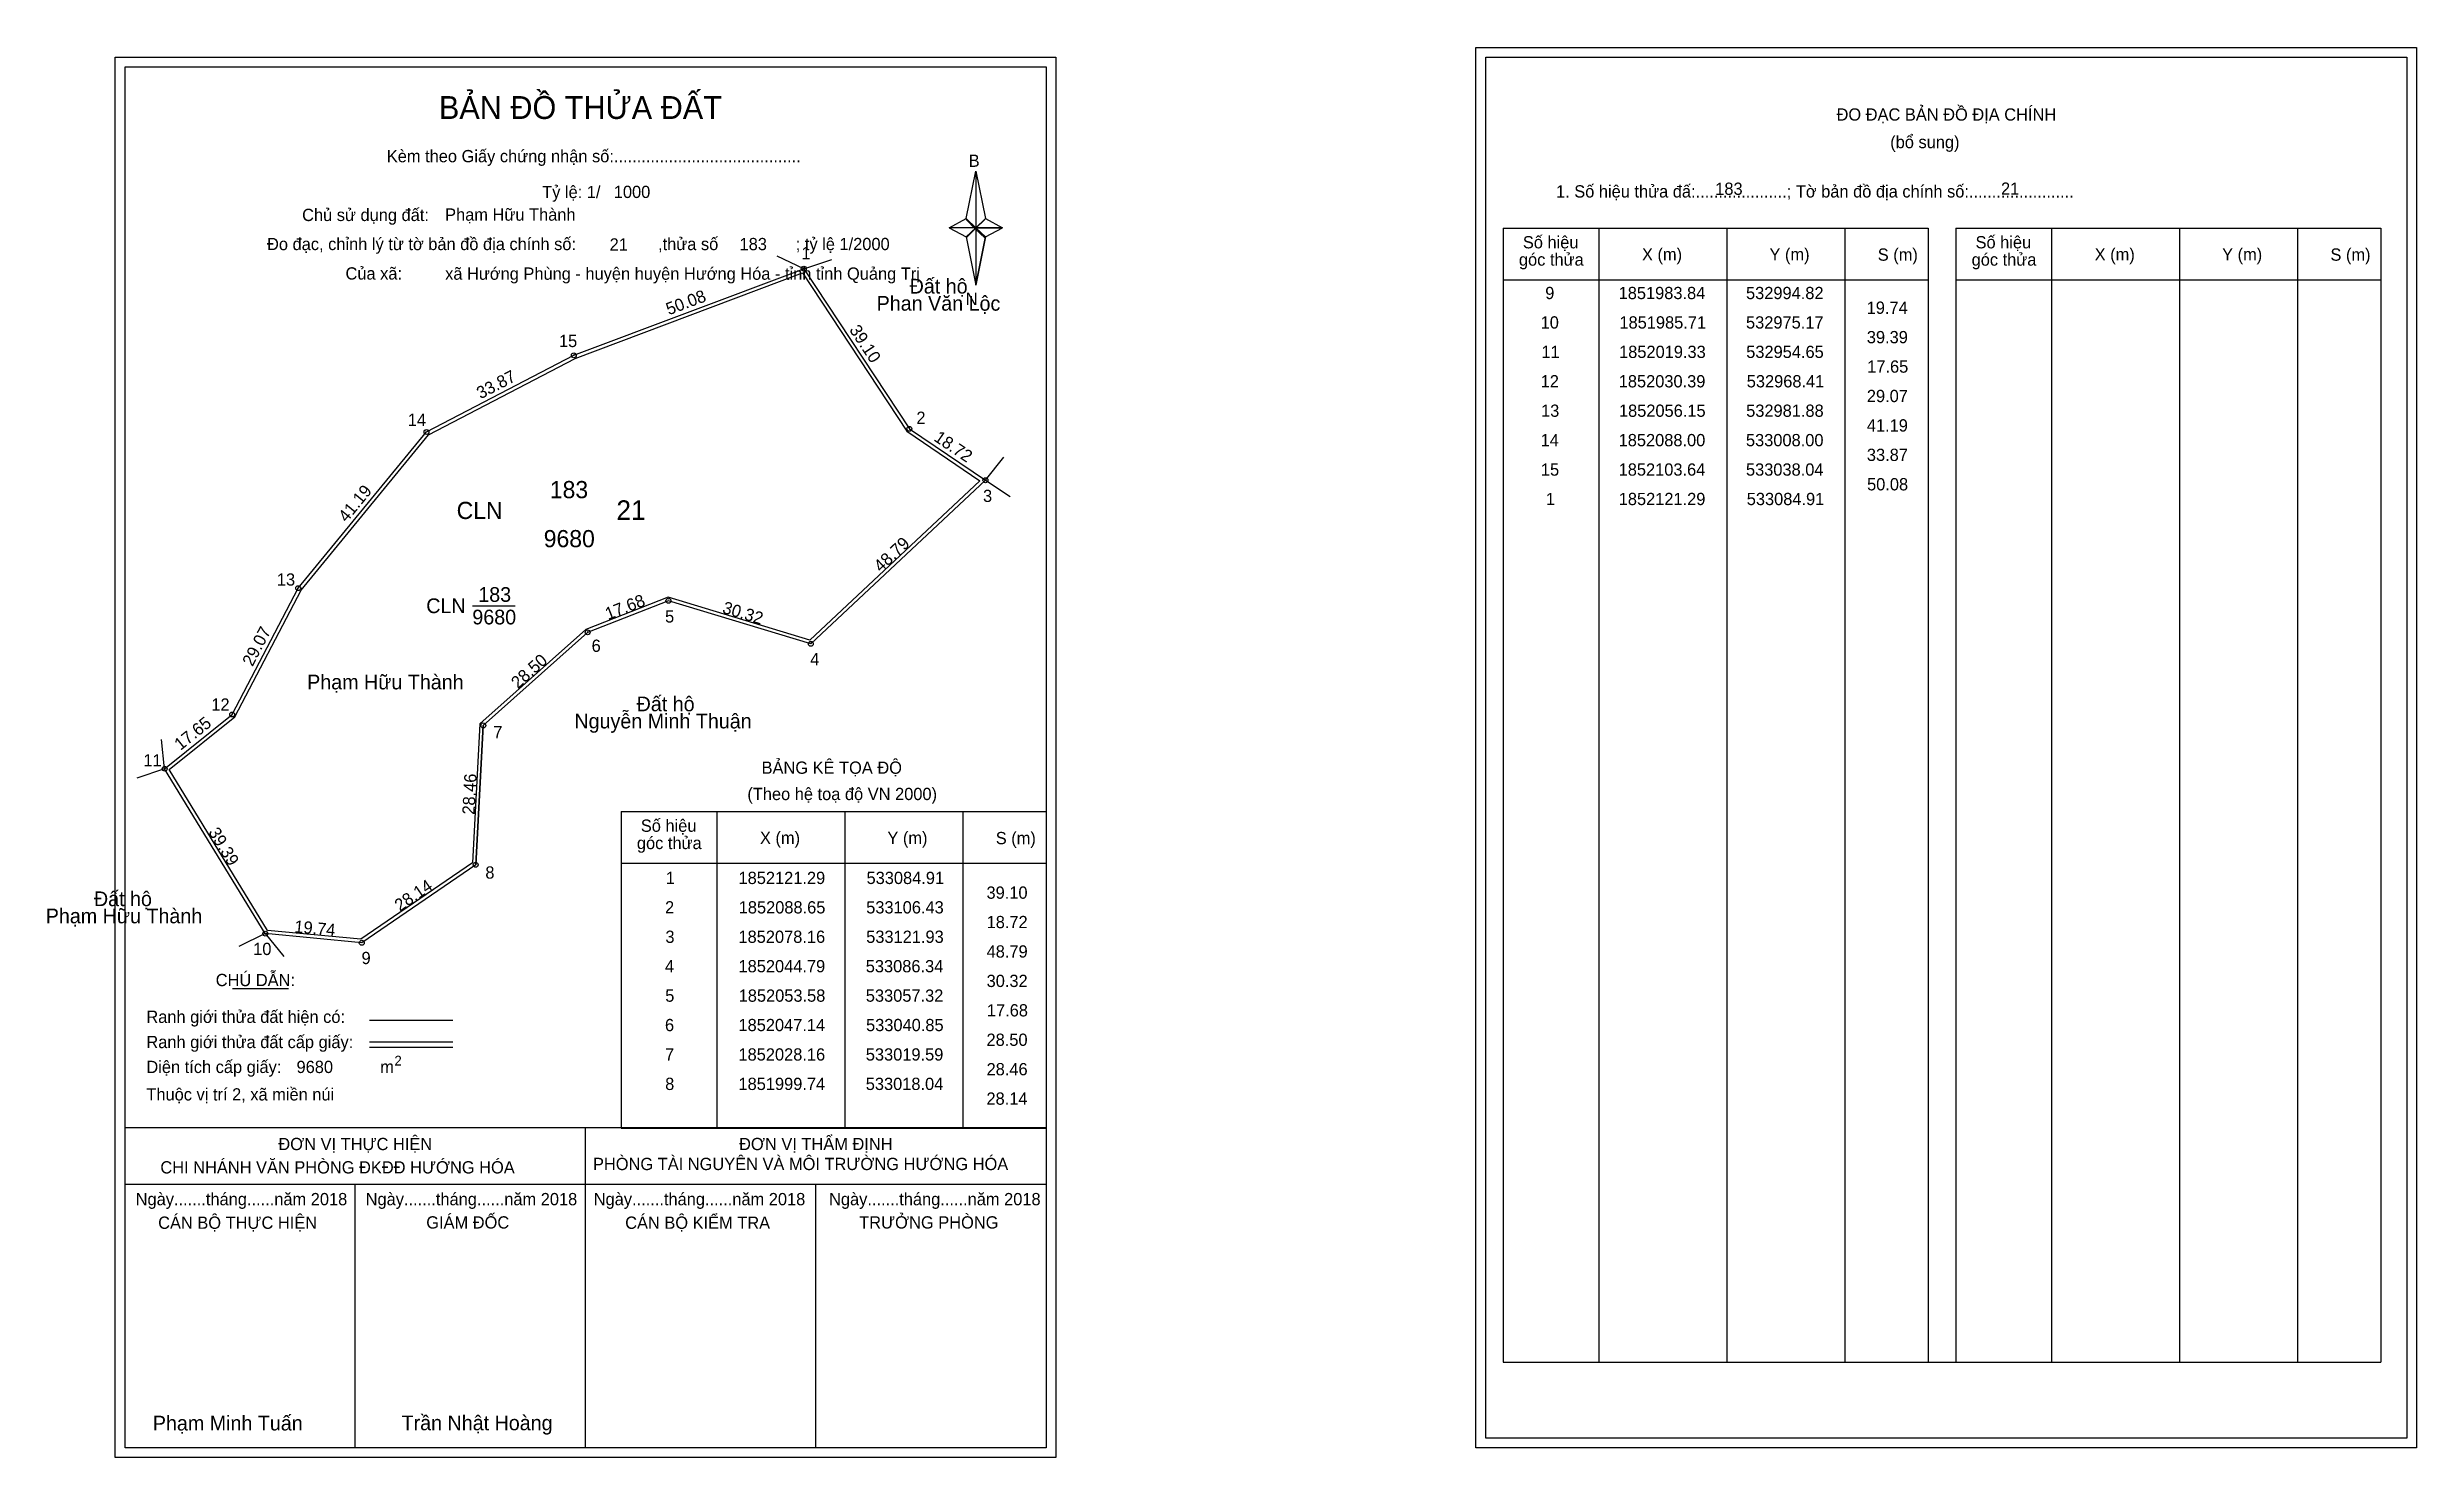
# Model space of a CAD drawing. Extents: x 532931 to 533414, y 1851879 to 1852166.
import ezdxf

# ---------------------------------------------------------------- set-up
doc = ezdxf.new("R2010")
doc.units = 0
for name, color, linetype in [('Level 1', 7, 'Continuous'), ('Level 10', 7, 'Continuous'), ('Level 11', 7, 'Continuous'), ('Level 13', 7, 'Continuous'), ('Level 2', 7, 'Continuous'), ('Level 27', 7, 'Continuous'), ('Level 3', 7, 'Continuous'), ('Level 36', 7, 'Continuous'), ('Level 4', 7, 'Continuous'), ('Level 49', 7, 'Continuous'), ('Level 5', 7, 'Continuous'), ('Level 53', 7, 'Continuous'), ('Level 55', 7, 'Continuous'), ('Level 6', 7, 'Continuous'), ('Level 63', 7, 'Continuous'), ('Level 7', 7, 'Continuous'), ('Level 9', 7, 'Continuous')]:
    doc.layers.add(name, color=color, linetype=linetype)

msp = doc.modelspace()

# ---------------------------------------------------------------- linework, layer by layer
at = {"layer": 'Level 1'}
for p, q in [((532946.59, 1852162.43), (532946.59, 1852162.43)), ((533223.91, 1852164.43), (533223.91, 1852164.43)), ((533118.01, 1852131.55), (533119.98, 1852141.19)), ((533119.98, 1852141.19), (533119.98, 1852129.66)), ((533119.98, 1852141.19), (533121.94, 1852131.55)), ((533114.56, 1852129.66), (533118.01, 1852131.55)), ((533118.01, 1852131.55), (533119.98, 1852129.66)), ((533119.83, 1852129.44), (533118.01, 1852131.33)), ((533119.98, 1852129.66), (533118.01, 1852127.82)), ((533119.83, 1852129.44), (533118.01, 1852127.6)), ((533118.01, 1852127.6), (533119.83, 1852129.44)), ((533118.01, 1852127.82), (533119.98, 1852117.96)), ((533121.8, 1852131.33), (533119.83, 1852129.44)), ((533119.83, 1852129.44), (533121.8, 1852131.33)), ((533121.8, 1852127.6), (533119.83, 1852129.44)), ((533121.94, 1852131.55), (533119.98, 1852129.66)), ((533119.98, 1852129.66), (533119.98, 1852117.96)), ((533119.98, 1852129.66), (533125.39, 1852129.66)), ((533119.98, 1852129.66), (533121.94, 1852127.82)), ((533121.94, 1852127.82), (533119.98, 1852117.96)), ((533121.94, 1852127.82), (533125.39, 1852129.66)), ((533227.44, 1852129.57), (533314.04, 1852129.57)), ((533247.03, 1851898.31), (533247.03, 1852129.57)), ((533273.1, 1851898.31), (533273.1, 1852129.57)), ((533297.08, 1852129.57), (533297.08, 1851898.31)), ((533314.04, 1852129.57), (533314.04, 1851898.31)), ((533319.7, 1852129.57), (533406.3, 1852129.57)), ((533339.29, 1851898.31), (533339.29, 1852129.57)), ((533365.36, 1851898.31), (533365.36, 1852129.57)), ((533389.33, 1852129.57), (533389.33, 1851898.31)), ((533406.3, 1852129.57), (533406.3, 1851898.31)), ((533227.44, 1852119.05), (533314.04, 1852119.05)), ((533319.7, 1852119.05), (533406.3, 1852119.05)), ((533047.68, 1852010.6), (533134.28, 1852010.6)), ((533067.27, 1851946.08), (533067.27, 1852010.6)), ((533093.34, 1851946.08), (533093.34, 1852010.6)), ((533117.31, 1852010.6), (533117.31, 1851946.08)), ((533047.68, 1852000.07), (533134.28, 1852000.07)), ((532968.5, 1851974.49), (532979.91, 1851974.49)), ((532996.37, 1851968.09), (533013.38, 1851968.09)), ((532996.37, 1851963.64), (533013.38, 1851963.64)), ((532996.37, 1851962.55), (533013.38, 1851962.55)), ((533053.41, 1851946.08), (532946.58, 1851946.08)), ((533134.28, 1851946.08), (533029.44, 1851946.08)), ((533040.43, 1851880.85), (533040.43, 1851946.08)), ((533047.68, 1851946.07), (533134.28, 1851946.07)), ((533134.28, 1851934.53), (532946.58, 1851934.53)), ((532993.51, 1851880.85), (532993.51, 1851934.53)), ((533087.36, 1851880.85), (533087.36, 1851934.53)), ((533227.44, 1851898.31), (533406.3, 1851898.31)), ((533134.28, 1851880.85), (533134.28, 1851880.85)), ((533411.61, 1851882.85), (533411.61, 1851882.85))]:
    msp.add_line(p, q, dxfattribs=at)
for points in [[(533118.01, 1852131.55), (533119.98, 1852141.19), (533119.98, 1852129.66)], [(533114.56, 1852129.66), (533118.01, 1852127.82), (533119.98, 1852129.66)], [(533119.98, 1852129.66), (533121.94, 1852131.55), (533125.39, 1852129.66)], [(533119.98, 1852129.66), (533119.98, 1852117.96), (533121.94, 1852127.82)]]:
    msp.add_lwpolyline(points, close=True, dxfattribs=at)
at = {"layer": 'Level 10'}
for p, q in [((533121.93, 1852078.16), (533086.34, 1852044.79)), ((533057.32, 1852053.58), (533040.85, 1852047.14)), ((533086.34, 1852044.79), (533057.32, 1852053.58)), ((533040.85, 1852047.14), (533019.59, 1852028.16)), ((533018.04, 1851999.74), (533019.59, 1852028.16))]:
    msp.add_line(p, q, dxfattribs=at)
for points in [[(533018.04, 1851999.74), (532994.82, 1851983.84), (532975.17, 1851985.71), (532954.65, 1852019.33), (532968.41, 1852030.39), (532981.88, 1852056.15), (533008, 1852088), (533038.04, 1852103.64), (533084.91, 1852121.29), (533106.43, 1852088.65), (533121.93, 1852078.16), (533086.34, 1852044.79), (533057.32, 1852053.58), (533040.85, 1852047.14), (533019.59, 1852028.16)], [(533017.36, 1852000.12), (532994.63, 1851984.56), (532975.59, 1851986.37), (532955.57, 1852019.17), (532968.96, 1852029.94), (532982.47, 1852055.76), (533008.45, 1852087.45), (533038.33, 1852103), (533084.63, 1852120.44), (533105.92, 1852088.15), (533120.81, 1852078.07), (533086.16, 1852045.58), (533057.29, 1852054.32), (533040.48, 1852047.75), (533018.91, 1852028.49)]]:
    msp.add_lwpolyline(points, close=True, dxfattribs=at)
at = {"layer": 'Level 11'}
for centre in [(533084.91, 1852121.29), (533038.04, 1852103.64), (533008, 1852088), (533106.43, 1852088.65), (533121.93, 1852078.16), (532981.88, 1852056.15), (533057.32, 1852053.58), (533040.85, 1852047.14), (533086.34, 1852044.79), (532968.41, 1852030.39), (533019.59, 1852028.16), (532954.65, 1852019.33), (533018.04, 1851999.74), (533018.04, 1851999.74), (532975.17, 1851985.71), (532994.82, 1851983.84)]:
    msp.add_circle(centre, 0.5, dxfattribs=at)
at = {"layer": 'Level 27'}
for p, q in [((533084.91, 1852121.29), (533079.49, 1852123.87)), ((533084.91, 1852121.29), (533090.62, 1852123.14)), ((533121.93, 1852078.16), (533125.7, 1852082.83)), ((533121.93, 1852078.16), (533126.95, 1852074.87)), ((532954.65, 1852019.33), (532954.03, 1852025.3)), ((532954.65, 1852019.33), (532948.97, 1852017.39)), ((532975.17, 1851985.71), (532969.76, 1851983.11)), ((532975.17, 1851985.71), (532978.97, 1851981.07))]:
    msp.add_line(p, q, dxfattribs=at)
at = {"layer": 'Level 3'}
for p, q in [((533227.44, 1852129.57), (533227.44, 1851898.31)), ((533319.7, 1852129.57), (533319.7, 1851898.31)), ((533047.68, 1852010.6), (533047.68, 1851946.08))]:
    msp.add_line(p, q, dxfattribs=at)
at = {"layer": 'Level 63'}
for points in [[(533221.91, 1852166.43), (533413.61, 1852166.43), (533413.61, 1851880.85), (533221.91, 1851880.85)], [(532944.58, 1852164.43), (533136.28, 1852164.43), (533136.28, 1851878.85), (532944.58, 1851878.85)], [(532946.58, 1852162.43), (533134.28, 1852162.43), (533134.28, 1851880.85), (532946.58, 1851880.85)], [(533223.91, 1852164.43), (533411.61, 1852164.43), (533411.61, 1851882.85), (533223.91, 1851882.85)]]:
    msp.add_lwpolyline(points, close=True, dxfattribs=at)
at = {"layer": 'Level 9'}
msp.add_line((533017.36, 1852052.56), (533026.07, 1852052.56), dxfattribs=at)

# ---------------------------------------------------------------- texts
at = {"layer": 'Level 1'}
for s, height, p in [('BẢN ĐỒ THỬA ĐẤT', 4.6657, (533010.55, 1852151.83)), ('ĐO ĐẠC BẢN ĐỒ ĐỊA CHÍNH', 2.5, (533295.39, 1852151.49)), ('(bổ sung)', 2.5, (533306.33, 1852145.87)), ('Kèm theo Giấy chứng nhận số:.........................................', 2.5, (532999.93, 1852143)), ('B', 2.5, (533118.52, 1852142.06)), ('1. Số hiệu thửa đấ:....................; Tờ bản đồ địa chính số:.......................', 2.5, (533238.22, 1852135.81)), ('Chủ sử dụng đất:', 2.5, (532982.67, 1852131.01)), ('Đo đạc, chỉnh lý từ tờ bản đồ địa chính số:                  ,thửa số                 ; tỷ lệ 1/2000', 2.5, (532975.52, 1852125.08)), ('Số hiệu', 2.5, (533231.46, 1852125.44)), ('Số hiệu', 2.5, (533323.72, 1852125.44)), ('góc thửa', 2.5, (533230.66, 1852121.91)), ('X (m)', 2.5, (533255.74, 1852122.97)), ('Y (m)', 2.5, (533281.72, 1852122.97)), ('S (m)', 2.5, (533303.79, 1852122.92)), ('góc thửa', 2.5, (533322.92, 1852121.91)), ('X (m)', 2.5, (533348, 1852122.97)), ('Y (m)', 2.5, (533373.97, 1852122.97)), ('S (m)', 2.5, (533396.05, 1852122.92)), ('Của xã:', 2.5, (532991.51, 1852119.08)), ('N', 2.5, (533117.92, 1852113.89)), ('BẢNG KÊ TỌA ĐỘ', 2.5, (533076.31, 1852018.3)), ('(Theo hệ toạ độ VN 2000)', 2.5, (533073.41, 1852012.94)), ('Số hiệu', 2.5, (533051.7, 1852006.47)), ('X (m)', 2.5, (533075.98, 1852003.99)), ('Y (m)', 2.5, (533101.95, 1852003.99)), ('S (m)', 2.5, (533124.03, 1852003.94)), ('góc thửa', 2.5, (533050.9, 1852002.94)), ('CHÚ DẪN:', 2.5, (532965.06, 1851975)), ('Ranh giới thửa đất hiện có:', 2.5, (532950.93, 1851967.5)), ('Ranh giới thửa đất cấp giấy:', 2.5, (532950.93, 1851962.36)), ('Diện tích cấp giấy:', 2.5, (532950.93, 1851957.28)), ('m', 2.5, (532998.59, 1851957.3)), ('2', 2, (533001.49, 1851958.81)), ('Thuộc vị trí 2, xã miền núi', 2.5, (532950.93, 1851951.68)), ('ĐƠN VỊ THỰC HIỆN', 2.5, (532977.82, 1851941.56)), ('ĐƠN VỊ THẨM ĐỊNH', 2.5, (533071.72, 1851941.56)), ('CHI NHÁNH VĂN PHÒNG ĐKĐĐ HƯỚNG HÓA', 2.5, (532953.78, 1851936.8)), ('PHÒNG TÀI NGUYÊN VÀ MÔI TRƯỜNG HƯỚNG HÓA', 2.5, (533041.95, 1851937.49)), ('Ngày.......tháng......năm 2018', 2.5, (532948.75, 1851930.32)), ('Ngày.......tháng......năm 2018', 2.5, (532995.62, 1851930.32)), ('Ngày.......tháng......năm 2018', 2.5, (533042.1, 1851930.32)), ('Ngày.......tháng......năm 2018', 2.5, (533090.06, 1851930.32)), ('CÁN BỘ THỰC HIỆN', 2.5, (532953.33, 1851925.51)), ('GIÁM ĐỐC', 2.5, (533007.97, 1851925.57)), ('CÁN BỘ KIỂM TRA', 2.5, (533048.51, 1851925.51)), ('TRƯỞNG PHÒNG', 2.5, (533096.2, 1851925.57)), ('Phạm Minh Tuấn', 3, (532952.24, 1851884.39)), ('Trần Nhật Hoàng', 3, (533002.94, 1851884.44))]:
    msp.add_text(s, height=height, dxfattribs=at).set_placement(p)
at = {"layer": 'Level 11'}
msp.add_text('Tỷ lệ: 1/', height=2.5, dxfattribs=at).set_placement((533031.59, 1852135.69))
at = {"layer": 'Level 13'}
for s, p in [('183', (533018.57, 1852053.36)), ('CLN', (533007.97, 1852051.06)), ('9680', (533017.36, 1852048.76))]:
    msp.add_text(s, height=3, dxfattribs=at).set_placement(p)
at = {"layer": 'Level 2'}
msp.add_text('Phạm Hữu Thành', height=3, dxfattribs=at).set_placement((532983.69, 1852035.51))
at = {"layer": 'Level 3'}
msp.add_text('CLN', height=3.5, dxfattribs=at).set_placement((533014.16, 1852070.25))
at = {"layer": 'Level 36'}
for s, p in [('Đất hộ', (533106.48, 1852116.23)), ('Phan Văn Lộc', (533099.76, 1852112.73)), ('Nguyễn Minh Thuận', (533038.16, 1852027.55)), ('Đất hộ', (533050.84, 1852031.05)), ('Đất hộ', (532940.24, 1851991.31)), ('Phạm Hữu Thành', (532930.42, 1851987.81))]:
    msp.add_text(s, height=3, dxfattribs=at).set_placement(p)
at = {"layer": 'Level 4'}
msp.add_text('183', height=3.5, dxfattribs=at).set_placement((533033.15, 1852074.5))
at = {"layer": 'Level 49'}
for s, rotation, p in [('50.08', 20.635, (533057.4, 1852111.79)), ('39.10', 303.3974, (533094.09, 1852108.82)), ('33.87', 27.5033, (533019.04, 1852094.65)), ('18.72', 325.9109, (533111.25, 1852086.35)), ('41.19', 50.645, (532991.74, 1852069.43)), ('48.79', 43.1561, (533100.61, 1852059.27)), ('17.68', 21.3562, (533045.02, 1852049.63)), ('30.32', 343.1487, (533068.16, 1852051.13)), ('29.07', 62.3948, (532972.55, 1852040.03)), ('28.50', 41.7571, (533026.64, 1852035.52)), ('17.65', 38.7916, (532957.88, 1852022.96)), ('28.46', 86.8782, (533017.79, 1852009.92)), ('39.39', 301.3978, (532963.47, 1852006.42)), ('28.14', 34.4016, (533002.6, 1851990.14)), ('19.74', 354.5638, (532981, 1851985.96))]:
    msp.add_text(s, height=2.5, rotation=rotation, dxfattribs=at).set_placement(p)
at = {"layer": 'Level 5'}
msp.add_text('9680', height=3.5, dxfattribs=at).set_placement((533031.91, 1852064.5))
at = {"layer": 'Level 53'}
for s, p in [('9', (533236.02, 1852115.09)), ('1851983.84', (533250.98, 1852115.09)), ('532994.82', (533276.94, 1852115.09)), ('19.74', (533301.53, 1852112.09)), ('10', (533235.08, 1852109.09)), ('1851985.71', (533251.14, 1852109.09)), ('532975.17', (533276.94, 1852109.09)), ('39.39', (533301.56, 1852106.09)), ('11', (533235.24, 1852103.09)), ('1852019.33', (533251.07, 1852103.09)), ('532954.65', (533276.98, 1852103.09)), ('12', (533235.09, 1852097.09)), ('1852030.39', (533251, 1852097.09)), ('532968.41', (533277.09, 1852097.09)), ('17.65', (533301.64, 1852100.09)), ('13', (533235.17, 1852091.09)), ('1852056.15', (533251.04, 1852091.09)), ('532981.88', (533276.97, 1852091.09)), ('29.07', (533301.57, 1852094.09)), ('41.19', (533301.56, 1852088.09)), ('14', (533235.08, 1852085.09)), ('1852088.00', (533250.98, 1852085.09)), ('533008.00', (533276.93, 1852085.09)), ('33.87', (533301.57, 1852082.09)), ('15', (533235.14, 1852079.09)), ('1852103.64', (533250.98, 1852079.09)), ('533038.04', (533276.93, 1852079.09)), ('1', (533236.16, 1852073.09)), ('1852121.29', (533251, 1852073.09)), ('533084.91', (533277.09, 1852073.09)), ('50.08', (533301.61, 1852076.09)), ('1', (533056.78, 1851995.82)), ('1852121.29', (533071.61, 1851995.82)), ('533084.91', (533097.7, 1851995.82)), ('2', (533056.63, 1851989.82)), ('1852088.65', (533071.65, 1851989.82)), ('533106.43', (533097.63, 1851989.82)), ('39.10', (533122.15, 1851992.82)), ('18.72', (533122.17, 1851986.82)), ('3', (533056.71, 1851983.82)), ('1852078.16', (533071.6, 1851983.82)), ('533121.93', (533097.63, 1851983.82)), ('48.79', (533122.17, 1851980.82)), ('4', (533056.62, 1851977.82)), ('1852044.79', (533071.61, 1851977.82)), ('533086.34', (533097.54, 1851977.82)), ('30.32', (533122.17, 1851974.82)), ('5', (533056.67, 1851971.82)), ('1852053.58', (533071.64, 1851971.82)), ('533057.32', (533097.55, 1851971.82)), ('6', (533056.62, 1851965.82)), ('1852047.14', (533071.6, 1851965.82)), ('533040.85', (533097.6, 1851965.82)), ('17.68', (533122.23, 1851968.82)), ('28.50', (533122.15, 1851962.82)), ('7', (533056.63, 1851959.82)), ('1852028.16', (533071.6, 1851959.82)), ('533019.59', (533097.55, 1851959.82)), ('28.46', (533122.16, 1851956.82)), ('8', (533056.66, 1851953.82)), ('1851999.74', (533071.6, 1851953.82)), ('533018.04', (533097.54, 1851953.82)), ('28.14', (533122.14, 1851950.82))]:
    msp.add_text(s, height=2.5, dxfattribs=at).set_placement(p)
at = {"layer": 'Level 55'}
for s, height, p in [('1', 0.4, (533084.8, 1852121.29)), ('0', 0.11, (533084.87, 1852121.18)), ('0', 0.11, (533084.87, 1852121.18)), ('0', 0.11, (533084.87, 1852121.18)), ('0', 0.11, (533084.87, 1852121.18)), ('15', 0.4, (533037.76, 1852103.64)), ('0', 0.11, (533038, 1852103.53)), ('0', 0.11, (533038, 1852103.53)), ('14', 0.4, (533007.71, 1852088)), ('2', 0.4, (533106.29, 1852088.65)), ('0', 0.11, (533106.39, 1852088.54)), ('0', 0.11, (533106.39, 1852088.54)), ('0', 0.11, (533007.96, 1852087.89)), ('0', 0.11, (533007.96, 1852087.89)), ('3', 0.4, (533121.81, 1852078.16)), ('0', 0.11, (533121.89, 1852078.05)), ('0', 0.11, (533121.89, 1852078.05)), ('0', 0.11, (533121.89, 1852078.05)), ('13', 0.4, (532981.61, 1852056.15)), ('0', 0.11, (532981.84, 1852056.04)), ('0', 0.11, (532981.84, 1852056.04)), ('5', 0.4, (533057.19, 1852053.58)), ('0', 0.11, (533057.28, 1852053.47)), ('6', 0.4, (533040.71, 1852047.14)), ('0', 0.11, (533040.81, 1852047.03)), ('4', 0.4, (533086.2, 1852044.79)), ('0', 0.11, (533086.3, 1852044.68)), ('12', 0.4, (532968.13, 1852030.39)), ('0', 0.11, (532968.37, 1852030.28)), ('0', 0.11, (532968.37, 1852030.28)), ('7', 0.4, (533019.46, 1852028.16)), ('0', 0.11, (533019.55, 1852028.05)), ('11', 0.4, (532954.39, 1852019.33)), ('0', 0.11, (532954.61, 1852019.22)), ('0', 0.11, (532954.61, 1852019.22)), ('0', 0.11, (532954.61, 1852019.22)), ('8', 0.4, (533017.91, 1851999.74)), ('0', 0.11, (533018, 1851999.63)), ('10', 0.4, (532974.89, 1851985.71)), ('0', 0.11, (532975.13, 1851985.6)), ('0', 0.11, (532975.13, 1851985.6)), ('9', 0.4, (532994.68, 1851983.84)), ('0', 0.11, (532994.78, 1851983.73))]:
    msp.add_text(s, height=height, dxfattribs=at).set_placement(p)
at = {"layer": 'Level 6'}
for s, p in [('1000', (533046.19, 1852135.71)), ('183', (533270.67, 1852136.35)), ('21', (533328.91, 1852136.37)), ('Phạm Hữu Thành', (533011.81, 1852131.08)), ('21', (533045.34, 1852124.99)), ('183', (533071.82, 1852125.07)), ('xã Hướng Phùng - huyện huyện Hướng Hóa - tỉnh tỉnh Quảng Trị', (533011.82, 1852119.04)), ('9680', (532981.53, 1851957.28))]:
    msp.add_text(s, height=2.5, dxfattribs=at).set_placement(p)
at = {"layer": 'Level 7'}
msp.add_text('21', height=4, dxfattribs=at).set_placement((533046.72, 1852070.06))
at = {"layer": 'Level 9'}
for s, p in [('1', (533084.42, 1852123.23)), ('15', (533035.01, 1852105.31)), ('14', (533004.2, 1852089.23)), ('2', (533107.86, 1852089.65)), ('3', (533121.44, 1852073.72)), ('13', (532977.52, 1852056.67)), ('5', (533056.64, 1852049.13)), ('6', (533041.67, 1852043.16)), ('4', (533086.21, 1852040.42)), ('12', (532964.17, 1852031.17)), ('7', (533021.63, 1852025.52)), ('11', (532950.33, 1852019.8)), ('8', (533020.01, 1851996.92)), ('10', (532972.7, 1851981.34)), ('9', (532994.78, 1851979.49))]:
    msp.add_text(s, height=2.5, dxfattribs=at).set_placement(p)

doc.saveas('drawing.dxf')
